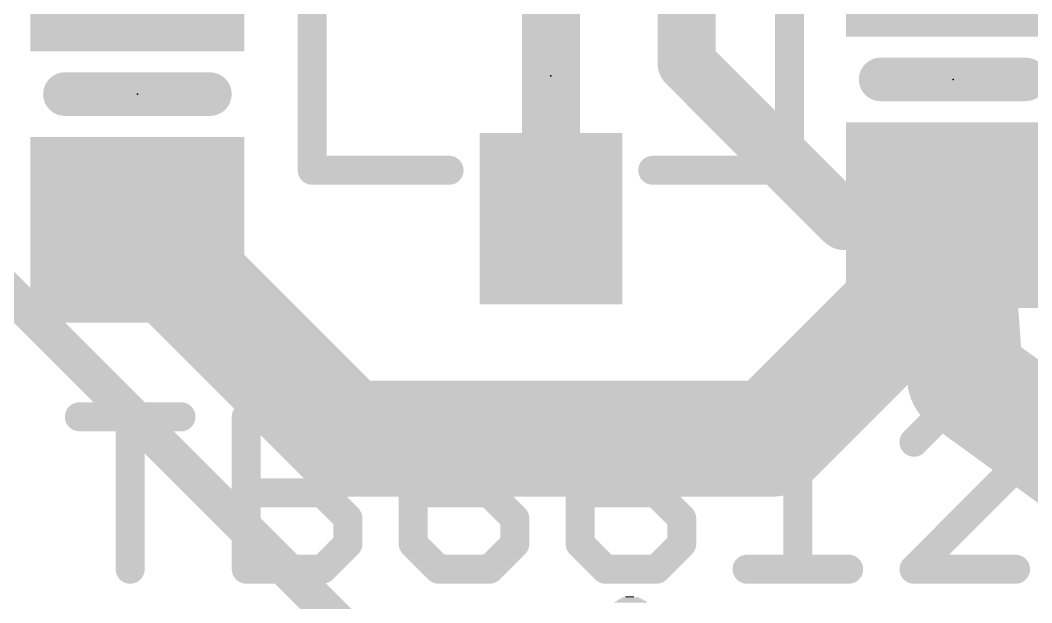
# Model space of a CAD drawing. Extents: x -5.2 to 31.1, y -9.3 to 38.1.
# Drawn here: x 5.53 to 12.62, y 4.95 to 9.03 of the extents above; entities that cross this region are included whole.
import ezdxf

# ---------------------------------------------------------------- set-up
doc = ezdxf.new("R2010")
doc.units = 0
for name, color, linetype in [('1', 12, 'CONTINUOUS'), ('16', 132, 'CONTINUOUS'), ('21', 40, 'CONTINUOUS'), ('23', 40, 'CONTINUOUS')]:
    doc.layers.add(name, color=color, linetype=linetype)

# ---------------------------------------------------------------- blocks, each defined once
blk = doc.blocks.new('RECT')
blk.add_solid([(-0.5, -0.5), (0.5, -0.5), (-0.5, 0.5), (0.5, 0.5)])

msp = doc.modelspace()

# ---------------------------------------------------------------- linework, layer by layer
at = {"layer": '1'}
for points, const_width in [([(9.247, 11.66), (9.247, 7.636)], 0.4064), ([(10.197, 9.636), (10.197, 8.726)], 0.4064), ([(10.197, 8.726), (11.303, 7.62)], 0.4064), ([(12.15, 6.519), (12.065, 7.662)], 0.8128), ([(6.35, 7.559), (7.813, 6.096)], 0.8128), ([(11.303, 7.62), (12.023, 7.62)], 0.4064), ([(10.795, 6.096), (12.065, 7.366)], 0.8128), ([(12.065, 7.662), (12.023, 7.62)], 0.254), ([(12.065, 7.366), (12.065, 7.662)], 0.254), ([(13.081, 5.842), (12.15, 6.519)], 0.8128), ([(7.813, 6.096), (10.795, 6.096)], 0.8128)]:
    msp.add_lwpolyline(points, dxfattribs=dict(at, const_width=const_width))
for points, const_width in [([(10.2688, 8.7978, 1), (10.1252, 8.6542)], 0.2032), ([(10.0954, 8.726, 1), (10.2986, 8.726)], 0.2032), ([(12.2676, 7.6771, 1), (11.8624, 7.6469)], 0.4064), ([(6.4937, 7.7027, 1), (6.2063, 7.4153)], 0.4064), ([(11.303, 7.7216, 1), (11.303, 7.5184)], 0.2032), ([(12.023, 7.5184, 1), (12.023, 7.7216)], 0.2032), ([(9.1454, 7.636, 1), (9.3486, 7.636)], 0.2032), ([(11.2312, 7.5482, 1), (11.3748, 7.6918)], 0.2032), ([(12.2087, 7.2223, 1), (11.9213, 7.5097)], 0.4064), ([(11.9781, 7.6649, 1), (12.0679, 7.5751)], 0.127), ([(12.1285, 7.662, 1), (12.0015, 7.662)], 0.127), ([(12.1099, 7.6171, 1), (12.0201, 7.7069)], 0.127), ([(12.0015, 7.366, 1), (12.1285, 7.366)], 0.127), ([(12.2695, 6.6833, 1), (12.0305, 6.3547)], 0.4064), ([(11.9474, 6.5039, 1), (12.3526, 6.5341)], 0.4064), ([(7.813, 6.2992, 1), (7.813, 5.8928)], 0.4064), ([(10.795, 5.8928, 1), (10.795, 6.2992)], 0.4064), ([(7.6693, 5.9523, 1), (7.9567, 6.2397)], 0.4064), ([(10.6513, 6.2397, 1), (10.9387, 5.9523)], 0.4064)]:
    msp.add_lwpolyline(points, format="xyb", dxfattribs=dict(at, const_width=const_width))
at = {"layer": '16', "const_width": 0.254}
msp.add_lwpolyline([(3.048, 9.525), (8.255, 4.318)], dxfattribs=at)
at = {"layer": '21'}
for points, const_width in [([(7.5746, 7.9756), (7.5746, 9.2884)], 0.2032), ([(10.9194, 9.2884), (10.9194, 7.9756)], 0.2032), ([(12.573, 8.612), (11.557, 8.612)], 0.3048), ([(6.858, 8.509), (5.842, 8.509)], 0.3048), ([(8.5334, 7.9756), (7.5746, 7.9756)], 0.2032), ([(10.9194, 7.9756), (9.9606, 7.9756)], 0.2032), ([(5.9436, 6.2493), (6.6554, 6.2493)], 0.2032), ([(6.2995, 5.1816), (6.2995, 6.2493)], 0.2032), ([(7.113, 5.1816), (7.113, 6.2493)], 0.2032), ([(7.113, 6.2493), (7.6469, 6.2493)], 0.2032), ([(7.6469, 6.2493), (7.8248, 6.0714)], 0.2032), ([(8.9942, 6.2493), (8.6383, 6.0714)], 0.2032), ([(10.1636, 6.2493), (9.8077, 6.0714)], 0.2032), ([(10.6212, 5.8934), (10.9771, 6.2493)], 0.2032), ([(10.9771, 6.2493), (10.9771, 5.1816)], 0.2032), ([(11.9685, 6.2493), (11.7906, 6.0714)], 0.2032), ([(12.3244, 6.2493), (11.9685, 6.2493)], 0.2032), ([(12.5024, 6.0714), (12.3244, 6.2493)], 0.2032), ([(7.8248, 6.0714), (7.8248, 5.8934)], 0.2032), ([(8.6383, 6.0714), (8.2824, 5.7155)], 0.2032), ([(9.8077, 6.0714), (9.4518, 5.7155)], 0.2032), ([(12.5024, 5.8934), (12.5024, 6.0714)], 0.2032), ([(7.8248, 5.8934), (7.6469, 5.7155)], 0.2032), ([(11.7906, 5.1816), (12.5024, 5.8934)], 0.2032), ([(7.113, 5.7155), (7.6469, 5.7155)], 0.2032), ([(7.6469, 5.7155), (7.8248, 5.5375)], 0.2032), ([(8.2824, 5.7155), (8.2824, 5.3596)], 0.2032), ([(8.8163, 5.7155), (8.2824, 5.7155)], 0.2032), ([(8.9942, 5.5375), (8.8163, 5.7155)], 0.2032), ([(9.4518, 5.7155), (9.4518, 5.3596)], 0.2032), ([(9.9856, 5.7155), (9.4518, 5.7155)], 0.2032), ([(10.1636, 5.5375), (9.9856, 5.7155)], 0.2032), ([(7.8248, 5.5375), (7.8248, 5.3596)], 0.2032), ([(8.9942, 5.3596), (8.9942, 5.5375)], 0.2032), ([(10.1636, 5.3596), (10.1636, 5.5375)], 0.2032), ([(7.8248, 5.3596), (7.6469, 5.1816)], 0.2032), ([(8.2824, 5.3596), (8.4603, 5.1816)], 0.2032), ([(8.8163, 5.1816), (8.9942, 5.3596)], 0.2032), ([(9.4518, 5.3596), (9.6297, 5.1816)], 0.2032), ([(9.9856, 5.1816), (10.1636, 5.3596)], 0.2032), ([(7.6469, 5.1816), (7.113, 5.1816)], 0.2032), ([(8.4603, 5.1816), (8.8163, 5.1816)], 0.2032), ([(9.6297, 5.1816), (9.9856, 5.1816)], 0.2032), ([(10.6212, 5.1816), (11.333, 5.1816)], 0.2032), ([(12.5024, 5.1816), (11.7906, 5.1816)], 0.2032)]:
    msp.add_lwpolyline(points, dxfattribs=dict(at, const_width=const_width))
for points, const_width in [([(11.557, 8.6882, 1), (11.557, 8.5358)], 0.1524), ([(12.573, 8.5358, 1), (12.573, 8.6882)], 0.1524), ([(5.842, 8.5852, 1), (5.842, 8.4328)], 0.1524), ([(6.858, 8.4328, 1), (6.858, 8.5852)], 0.1524), ([(7.5746, 8.0264, 1), (7.5746, 7.9248)], 0.1016), ([(7.5238, 7.9756, 1), (7.6254, 7.9756)], 0.1016), ([(8.5334, 7.9248, 1), (8.5334, 8.0264)], 0.1016), ([(9.9606, 8.0264, 1), (9.9606, 7.9248)], 0.1016), ([(10.8686, 7.9756, 1), (10.9702, 7.9756)], 0.1016), ([(10.9194, 7.9248, 1), (10.9194, 8.0264)], 0.1016), ([(5.9436, 6.3001, 1), (5.9436, 6.1985)], 0.1016), ([(6.3503, 6.2493, 1), (6.2487, 6.2493)], 0.1016), ([(6.6554, 6.1985, 1), (6.6554, 6.3001)], 0.1016), ([(7.1638, 6.2493, 1), (7.0622, 6.2493)], 0.1016), ([(7.113, 6.3001, 1), (7.113, 6.1985)], 0.1016), ([(7.6828, 6.2852, 1), (7.6109, 6.2134)], 0.1016), ([(7.6469, 6.1985, 1), (7.6469, 6.3001)], 0.1016), ([(9.0169, 6.2039, 1), (8.9715, 6.2947)], 0.1016), ([(10.1863, 6.2039, 1), (10.1409, 6.2947)], 0.1016), ([(11.0279, 6.2493, 1), (10.9263, 6.2493)], 0.1016), ([(11.013, 6.2134, 1), (10.9412, 6.2852)], 0.1016), ([(11.9685, 6.3001, 1), (11.9685, 6.1985)], 0.1016), ([(12.0045, 6.2134, 1), (11.9326, 6.2852)], 0.1016), ([(12.3604, 6.2852, 1), (12.2885, 6.2134)], 0.1016), ([(12.3244, 6.1985, 1), (12.3244, 6.3001)], 0.1016), ([(7.8756, 6.0714, 1), (7.774, 6.0714)], 0.1016), ([(8.6156, 6.1168, 1), (8.661, 6.0259)], 0.1016), ([(8.6742, 6.0354, 1), (8.6024, 6.1073)], 0.1016), ([(9.785, 6.1168, 1), (9.8304, 6.0259)], 0.1016), ([(9.8436, 6.0354, 1), (9.7718, 6.1073)], 0.1016), ([(12.5532, 6.0714, 1), (12.4516, 6.0714)], 0.1016), ([(7.7889, 6.0354, 1), (7.8607, 6.1073)], 0.1016), ([(11.7547, 6.1073, 1), (11.8265, 6.0354)], 0.1016), ([(12.4665, 6.0354, 1), (12.5383, 6.1073)], 0.1016), ([(7.8607, 5.8575, 1), (7.7889, 5.9293)], 0.1016), ([(10.5853, 5.9293, 1), (10.6571, 5.8575)], 0.1016), ([(12.5383, 5.8575, 1), (12.4665, 5.9293)], 0.1016), ([(7.774, 5.8934, 1), (7.8756, 5.8934)], 0.1016), ([(12.4516, 5.8934, 1), (12.5532, 5.8934)], 0.1016), ([(7.113, 5.7663, 1), (7.113, 5.6647)], 0.1016), ([(7.6828, 5.7514, 1), (7.6109, 5.6795)], 0.1016), ([(7.6469, 5.6647, 1), (7.6469, 5.7663)], 0.1016), ([(8.3332, 5.7155, 1), (8.2316, 5.7155)], 0.1016), ([(8.2824, 5.7663, 1), (8.2824, 5.6647)], 0.1016), ([(8.8522, 5.7514, 1), (8.7803, 5.6795)], 0.1016), ([(8.8163, 5.6647, 1), (8.8163, 5.7663)], 0.1016), ([(9.5026, 5.7155, 1), (9.401, 5.7155)], 0.1016), ([(9.4518, 5.7663, 1), (9.4518, 5.6647)], 0.1016), ([(10.0216, 5.7514, 1), (9.9497, 5.6795)], 0.1016), ([(9.9856, 5.6647, 1), (9.9856, 5.7663)], 0.1016), ([(7.6109, 5.7514, 1), (7.6828, 5.6795)], 0.1016), ([(8.2465, 5.7514, 1), (8.3183, 5.6795)], 0.1016), ([(9.4159, 5.7514, 1), (9.4877, 5.6795)], 0.1016), ([(7.8756, 5.5375, 1), (7.774, 5.5375)], 0.1016), ([(7.7889, 5.5016, 1), (7.8607, 5.5734)], 0.1016), ([(9.045, 5.5375, 1), (8.9434, 5.5375)], 0.1016), ([(8.9583, 5.5016, 1), (9.0301, 5.5734)], 0.1016), ([(10.2144, 5.5375, 1), (10.1128, 5.5375)], 0.1016), ([(10.1277, 5.5016, 1), (10.1995, 5.5734)], 0.1016), ([(7.8607, 5.3236, 1), (7.7889, 5.3955)], 0.1016), ([(8.3183, 5.3955, 1), (8.2465, 5.3236)], 0.1016), ([(9.0301, 5.3236, 1), (8.9583, 5.3955)], 0.1016), ([(9.4877, 5.3955, 1), (9.4159, 5.3236)], 0.1016), ([(10.1995, 5.3236, 1), (10.1277, 5.3955)], 0.1016), ([(7.774, 5.3596, 1), (7.8756, 5.3596)], 0.1016), ([(8.2316, 5.3596, 1), (8.3332, 5.3596)], 0.1016), ([(8.9434, 5.3596, 1), (9.045, 5.3596)], 0.1016), ([(9.401, 5.3596, 1), (9.5026, 5.3596)], 0.1016), ([(10.1128, 5.3596, 1), (10.2144, 5.3596)], 0.1016), ([(7.113, 5.2324, 1), (7.113, 5.1308)], 0.1016), ([(7.6109, 5.2175, 1), (7.6828, 5.1457)], 0.1016), ([(7.6469, 5.1308, 1), (7.6469, 5.2324)], 0.1016), ([(8.4603, 5.2324, 1), (8.4603, 5.1308)], 0.1016), ([(8.4244, 5.1457, 1), (8.4963, 5.2175)], 0.1016), ([(8.7803, 5.2175, 1), (8.8522, 5.1457)], 0.1016), ([(8.8163, 5.1308, 1), (8.8163, 5.2324)], 0.1016), ([(9.6297, 5.2324, 1), (9.6297, 5.1308)], 0.1016), ([(9.5938, 5.1457, 1), (9.6657, 5.2175)], 0.1016), ([(9.9497, 5.2175, 1), (10.0216, 5.1457)], 0.1016), ([(9.9856, 5.1308, 1), (9.9856, 5.2324)], 0.1016), ([(10.6212, 5.2324, 1), (10.6212, 5.1308)], 0.1016), ([(11.333, 5.1308, 1), (11.333, 5.2324)], 0.1016), ([(11.7906, 5.2324, 1), (11.7906, 5.1308)], 0.1016), ([(11.7547, 5.2175, 1), (11.8265, 5.1457)], 0.1016), ([(12.5024, 5.1308, 1), (12.5024, 5.2324)], 0.1016), ([(6.2487, 5.1816, 1), (6.3503, 5.1816)], 0.1016), ([(7.0622, 5.1816, 1), (7.1638, 5.1816)], 0.1016), ([(10.9263, 5.1816, 1), (11.0279, 5.1816)], 0.1016)]:
    msp.add_lwpolyline(points, format="xyb", dxfattribs=dict(at, const_width=const_width))
at = {"layer": '23'}
for p in [(9.247, 8.636), (12.065, 8.612), (6.35, 8.509)]:
    msp.add_point(p, dxfattribs=at)

# ---------------------------------------------------------------- block references
at = {"layer": '1', "xscale": 1.3, "yscale": 1.5, "rotation": 270}
for p in [(12.065, 9.562), (6.35, 9.459), (12.065, 7.662), (6.35, 7.559)]:
    msp.add_blockref('RECT', p, dxfattribs=at)
at = {"layer": '1', "yscale": 1.2, "rotation": 180}
msp.add_blockref('RECT', (9.247, 7.636), dxfattribs=at)
at = {"layer": '21'}
for p, xscale, yscale in [((9.8095, 4.9581), 0.2058, 0.0076), ((9.8056, 4.9657), 0.1829, 0.0076), ((9.8057, 4.9733), 0.1524, 0.0076), ((9.8056, 4.9809), 0.1219, 0.0077), ((9.798, 4.9886), 0.0609, 0.0076), ((9.8057, 4.9505), 0.2286, 0.0076)]:
    msp.add_blockref('RECT', p, dxfattribs=dict(at, xscale=xscale, yscale=yscale))

doc.saveas('drawing.dxf')
